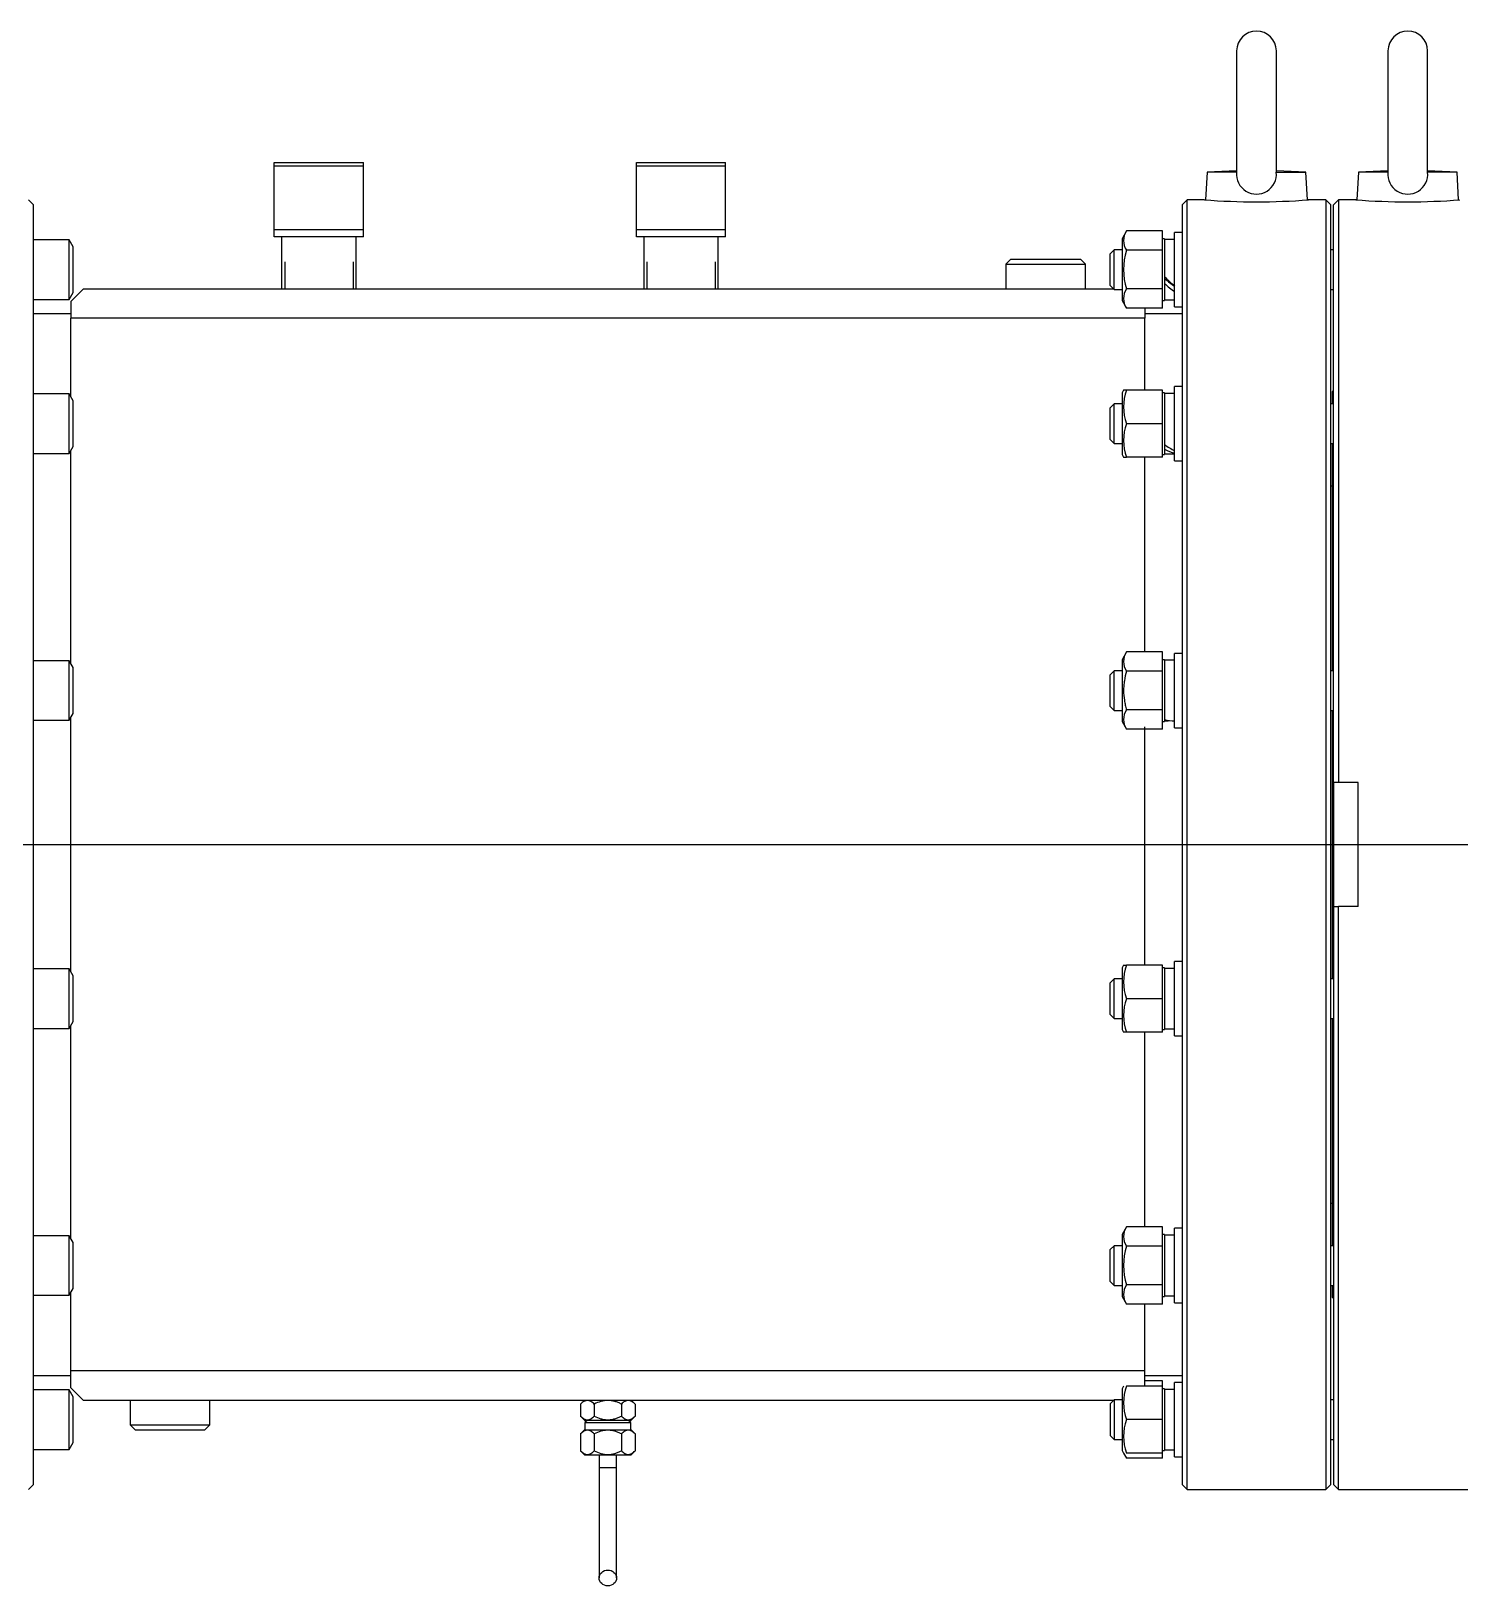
# Model space of a CAD drawing. Extents: x -681219 to -550379, y -242630 to -158199.
# Drawn here: x -619578 to -618831, y -178492 to -177680 of the extents above; entities that cross this region are included whole.
import ezdxf
from ezdxf.lldxf.tags import DXFTag

# ---------------------------------------------------------------- set-up
doc = ezdxf.new("R2010")
doc.units = 0
doc.header["$LTSCALE"] = 1000
for name, color, linetype in [('$TD_AUDIT_GENERATED_(5D6)', 7, 'CONTINUOUS'), ('16_GB93', 7, 'CONTINUOUS'), ('16_GB97.1', 7, 'CONTINUOUS'), ('AAO1618003', 7, 'CONTINUOUS'), ('DV1_默认层', 7, 'CONTINUOUS'), ('M16_GB1229', 7, 'CONTINUOUS'), ('M16×150_GB70.1_1', 7, 'CONTINUOUS'), ('M20_GB825', 7, 'CONTINUOUS'), ('MYPH00711321A_A', 7, 'CONTINUOUS'), ('MYPH00711502', 7, 'CONTINUOUS'), ('MYPH00711503', 7, 'CONTINUOUS'), ('MYPH00711775_A', 7, 'CONTINUOUS'), ('SJPS120×2_040201', 7, 'CONTINUOUS'), ('WZPL-303-PT100-M', 7, 'CONTINUOUS'), ('中段腔上筋', 7, 'CONTINUOUS'), ('中段腔下筋', 7, 'CONTINUOUS'), ('中段腔衬套', 7, 'CONTINUOUS'), ('中段腔铸件', 7, 'CONTINUOUS')]:
    doc.layers.add(name, color=color, linetype=linetype)
tags = doc.linetypes.add('CENTER2', pattern=[28.575, 19.05, -3.175, 3.175, -3.175]).pattern_tags.tags
tags[10:11] = [DXFTag(74, 4), DXFTag(75, 0), DXFTag(340, '0'), DXFTag(46, 0.0), DXFTag(50, 0.0), DXFTag(44, 0.0), DXFTag(45, 0.0)]
tags[8:9] = [DXFTag(74, 4), DXFTag(75, 0), DXFTag(340, '0'), DXFTag(46, 0.0), DXFTag(50, 0.0), DXFTag(44, 0.0), DXFTag(45, 0.0)]
tags[6:7] = [DXFTag(74, 4), DXFTag(75, 0), DXFTag(340, '0'), DXFTag(46, 0.0), DXFTag(50, 0.0), DXFTag(44, 0.0), DXFTag(45, 0.0)]
tags[4:5] = [DXFTag(74, 4), DXFTag(75, 0), DXFTag(340, '0'), DXFTag(46, 0.0), DXFTag(50, 0.0), DXFTag(44, 0.0), DXFTag(45, 0.0)]

msp = doc.modelspace()

# ---------------------------------------------------------------- linework, layer by layer
at = {"layer": '$TD_AUDIT_GENERATED_(5D6)', "color": 7, "linetype": 'Continuous'}
for p, q in [((-619287.1665, -178405.6484), (-619288.4625, -178406.9444)), ((-619288.4625, -178406.9444), (-619264.4865, -178406.9444)), ((-619288.4625, -178406.9444), (-619288.4625, -178410.8324)), ((-619264.4865, -178406.9444), (-619265.7825, -178405.6484)), ((-619264.4865, -178410.8324), (-619264.4865, -178406.9444)), ((-619288.6569, -178410.8324), (-619290.6911, -178412.8667)), ((-619290.6911, -178412.8667), (-619290.6911, -178421.7581)), ((-619288.6569, -178410.8324), (-619264.2921, -178410.8324)), ((-619283.5828, -178412.8667), (-619283.5828, -178421.7581)), ((-619269.3661, -178412.8667), (-619269.3661, -178421.7581)), ((-619262.2578, -178412.8667), (-619264.2921, -178410.8324)), ((-619262.2578, -178412.8667), (-619262.2578, -178421.7581)), ((-619290.6911, -178421.7581), (-619288.6569, -178423.7924)), ((-619288.6569, -178423.7924), (-619264.2921, -178423.7924)), ((-619281.0105, -178423.7924), (-619281.0105, -178430.6907)), ((-619271.9385, -178430.6907), (-619271.9385, -178423.7924)), ((-619264.2921, -178423.7924), (-619262.2578, -178421.7581)), ((-619281.0105, -178430.2886), (-619281.0105, -178488.1746)), ((-619271.9385, -178488.1746), (-619271.9385, -178430.2886))]:
    msp.add_line(p, q, dxfattribs=at)
msp.add_arc((-619276.4745, -178502.4571), 71.9096, 86.3834278, 93.6165722, dxfattribs=at)
msp.add_ellipse((-619276.4745, -178488.1746), major_axis=(4.536, 0), ratio=0.91378331, dxfattribs=at)
for points, knots in [([(-619283.5828, -178412.8667), (-619284.1382, -178412.3113), (-619284.7062, -178411.839), (-619285.5886, -178411.333), (-619285.8878, -178411.1984), (-619286.499, -178411.0132), (-619286.8138, -178410.9633), (-619287.7446, -178410.9594), (-619288.3546, -178411.1474), (-619289.5576, -178411.8292), (-619290.1327, -178412.3082), (-619290.6911, -178412.8667)], [0, 0, 0, 0, 0.25, 0.25, 0.375, 0.375, 0.5, 0.5, 0.75, 0.75, 1, 1, 1, 1]), ([(-619269.3661, -178412.8667), (-619269.9168, -178412.5914), (-619270.4787, -178412.3341), (-619271.6335, -178411.869), (-619272.2206, -178411.6637), (-619273.4094, -178411.325), (-619274.0125, -178411.1911), (-619275.2393, -178411.0089), (-619275.8667, -178410.9615), (-619277.104, -178410.9626), (-619277.7181, -178411.01), (-619278.9379, -178411.1916), (-619279.5462, -178411.3265), (-619281.3423, -178411.8396), (-619282.4797, -178412.3151), (-619283.5828, -178412.8667)], [0, 0, 0, 0, 0.125, 0.125, 0.25, 0.25, 0.375, 0.375, 0.5, 0.5, 0.625, 0.625, 0.75, 0.75, 1, 1, 1, 1]), ([(-619262.2578, -178412.8667), (-619262.8129, -178412.3116), (-619263.3805, -178411.8395), (-619264.2628, -178411.3334), (-619264.562, -178411.1987), (-619265.1733, -178411.0133), (-619265.4881, -178410.9634), (-619266.4191, -178410.9593), (-619267.0291, -178411.1472), (-619268.2325, -178411.8291), (-619268.8076, -178412.3081), (-619269.3661, -178412.8667)], [0, 0, 0, 0, 0.25, 0.25, 0.375, 0.375, 0.5, 0.5, 0.75, 0.75, 1, 1, 1, 1]), ([(-619290.6911, -178421.7581), (-619290.1361, -178422.3132), (-619289.5685, -178422.7853), (-619288.6863, -178423.2914), (-619288.3871, -178423.4261), (-619287.7758, -178423.6115), (-619287.461, -178423.6614), (-619286.5301, -178423.6656), (-619285.92, -178423.4777), (-619284.7168, -178422.7959), (-619284.1416, -178422.3169), (-619283.5828, -178421.7581)], [0, 0, 0, 0, 0.25, 0.25, 0.375, 0.375, 0.5, 0.5, 0.75, 0.75, 1, 1, 1, 1]), ([(-619283.5828, -178421.7581), (-619282.4797, -178422.3097), (-619281.3423, -178422.7853), (-619279.5462, -178423.2984), (-619278.9379, -178423.4333), (-619277.7181, -178423.6149), (-619277.104, -178423.6623), (-619275.8667, -178423.6634), (-619275.2393, -178423.6159), (-619274.0125, -178423.4337), (-619273.4094, -178423.2998), (-619272.2206, -178422.9611), (-619271.6335, -178422.7558), (-619270.4787, -178422.2907), (-619269.9168, -178422.0335), (-619269.3661, -178421.7581)], [0, 0, 0, 0, 0.25, 0.25, 0.375, 0.375, 0.5, 0.5, 0.625, 0.625, 0.75, 0.75, 0.875, 0.875, 1, 1, 1, 1]), ([(-619269.3661, -178421.7581), (-619268.8111, -178422.3132), (-619268.2434, -178422.7853), (-619267.3612, -178423.2914), (-619267.0619, -178423.4261), (-619266.4506, -178423.6115), (-619266.1358, -178423.6614), (-619265.2049, -178423.6655), (-619264.5948, -178423.4776), (-619263.3915, -178422.7957), (-619262.8164, -178422.3167), (-619262.2578, -178421.7581)], [0, 0, 0, 0, 0.25, 0.25, 0.375, 0.375, 0.5, 0.5, 0.75, 0.75, 1, 1, 1, 1])]:
    msp.add_open_spline(points, degree=3, knots=knots, dxfattribs=at)
at = {"layer": '16_GB93', "color": 7, "linetype": 'Continuous'}
for p, q in [((-618980.3385, -177788.7237), (-618985.6521, -177788.7237)), ((-618985.6521, -177820.3461), (-618980.3385, -177820.3461)), ((-618980.3385, -177869.2267), (-618985.6521, -177869.2267)), ((-618985.6521, -177900.8491), (-618980.3385, -177900.8491)), ((-618980.3385, -178008.6621), (-618985.6521, -178008.6621)), ((-618985.6521, -178040.2845), (-618984.8739, -178040.2845)), ((-618980.3385, -178169.6683), (-618985.6521, -178169.6683)), ((-618985.6521, -178201.2907), (-618980.3385, -178201.2907)), ((-618980.3385, -178309.1037), (-618985.6521, -178309.1037)), ((-618985.6521, -178340.7261), (-618980.3385, -178340.7261)), ((-618980.3385, -178389.6068), (-618985.6521, -178389.6068)), ((-618985.6521, -178421.2292), (-618980.3385, -178421.2292))]:
    msp.add_line(p, q, dxfattribs=at)
for centre, start, end in [((-618981.1166, -178024.4733), 253.3305416, 272.8209894), ((-618984.8739, -178024.4733), 267.1790106, 276.8230657)]:
    msp.add_arc(centre, 15.8112, start, end, dxfattribs=at)
for centre, major_axis, ratio, start_param, end_param in [((-618981.1166, -177804.5349), (-15.2724, 15.2724), 0.26794919, 1.54165878, 1.88183127), ((-618984.8739, -177804.5349), (10.1399, -10.1399), 0.26794919, 4.89999302, 5.42094808), ((-618984.8739, -177804.5349), (15.2724, -15.2724), 0.26794919, -1.35823249, -1.01806001), ((-618981.1166, -177885.0379), (13.6929, -13.6929), 0.57735027, 4.94505082, 5.28522331), ((-618984.8739, -177885.0379), (13.6929, -13.6929), 0.57735027, 5.1867522, 5.52692469)]:
    msp.add_ellipse(centre, major_axis=major_axis, ratio=ratio, start_param=start_param, end_param=end_param, dxfattribs=at)
at = {"layer": '16_GB97.1', "color": 7, "linetype": 'Continuous'}
for p, q in [((-618980.3385, -177823.9749), (-618980.3385, -177785.0949)), ((-618976.4505, -177785.0949), (-618980.3385, -177785.0949)), ((-618980.3385, -177823.9749), (-618976.4505, -177823.9749)), ((-618980.3385, -177904.4779), (-618980.3385, -177865.5979)), ((-618976.4505, -177865.5979), (-618980.3385, -177865.5979)), ((-618980.3385, -177904.4779), (-618976.4505, -177904.4779)), ((-618980.3385, -178043.9133), (-618980.3385, -178005.0333)), ((-618976.4505, -178005.0333), (-618980.3385, -178005.0333)), ((-618980.3385, -178043.9133), (-618976.4505, -178043.9133)), ((-618980.3385, -178204.9195), (-618980.3385, -178166.0395)), ((-618976.4505, -178166.0395), (-618980.3385, -178166.0395)), ((-618980.3385, -178204.9195), (-618976.4505, -178204.9195)), ((-618980.3385, -178344.3549), (-618980.3385, -178305.4749)), ((-618976.4505, -178305.4749), (-618980.3385, -178305.4749)), ((-618980.3385, -178344.3549), (-618976.4505, -178344.3549)), ((-618980.3385, -178424.858), (-618980.3385, -178385.978)), ((-618976.4505, -178385.978), (-618980.3385, -178385.978)), ((-618980.3385, -178424.858), (-618976.4505, -178424.858))]:
    msp.add_line(p, q, dxfattribs=at)
at = {"layer": 'AAO1618003', "color": 7, "linetype": 'Continuous'}
for p, q in [((-619557.8361, -178389.866), (-619576.4985, -178389.866)), ((-619557.8361, -178420.97), (-619557.8361, -178389.866)), ((-619555.7625, -178393.4575), (-619557.8361, -178389.866)), ((-619555.7625, -178417.3785), (-619555.7625, -178393.4575)), ((-619557.8361, -178420.97), (-619555.7625, -178417.3785)), ((-619576.4985, -178420.97), (-619557.8361, -178420.97))]:
    msp.add_line(p, q, dxfattribs=at)
at = {"layer": 'DV1_默认层', "color": 7, "linetype": 'CENTER2', "ltscale": 30}
msp.add_line((-623650.9859, -178104.9764), (-617783.6386, -178104.9764), dxfattribs=at)
at = {"layer": 'M16_GB1229', "color": 7, "linetype": 'Continuous'}
for p, q in [((-619005.4653, -177784.3322), (-619007.8137, -177788.3997)), ((-619007.8137, -177788.3997), (-619007.8137, -177820.6701)), ((-618986.6889, -177784.3321), (-619005.4652, -177784.3321)), ((-618986.6889, -177794.4337), (-618986.6889, -177784.3321)), ((-618985.6521, -177788.3997), (-618986.6889, -177788.3997)), ((-618985.6521, -177788.3997), (-618985.6521, -177820.6701)), ((-618986.6889, -177794.4337), (-619005.4652, -177794.4337)), ((-618986.6889, -177814.6365), (-618986.6889, -177794.4337)), ((-618986.6889, -177814.6365), (-619005.4649, -177814.6365)), ((-618986.6889, -177824.7376), (-618986.6889, -177814.6365)), ((-619007.8137, -177820.6701), (-619005.4653, -177824.7375)), ((-618986.6889, -177824.7376), (-619005.4652, -177824.7376)), ((-618986.6889, -177820.6701), (-618985.6521, -177820.6701)), ((-619007.0003, -177867.4939), (-619007.8137, -177868.9027)), ((-619007.8137, -177868.9027), (-619007.8137, -177901.1731)), ((-618986.6889, -177867.5417), (-619005.4652, -177867.5417)), ((-618986.6889, -177867.5414), (-619005.4649, -177867.5414)), ((-618986.6889, -177867.5417), (-618986.6889, -177867.5414)), ((-618986.6889, -177885.0382), (-618986.6889, -177867.5417)), ((-618985.6521, -177868.9027), (-618986.6889, -177868.9027)), ((-618985.6521, -177868.9027), (-618985.6521, -177901.1731)), ((-618986.6889, -177885.0382), (-619005.4652, -177885.0382)), ((-618986.6889, -177902.5344), (-618986.6889, -177885.0382)), ((-619007.8137, -177901.1731), (-619007.0003, -177902.582)), ((-618986.6889, -177902.5344), (-619005.4649, -177902.5344)), ((-618986.6889, -177901.1731), (-618985.6521, -177901.1731)), ((-619005.4649, -178004.2701), (-619007.8137, -178008.3381)), ((-619007.8137, -178008.3381), (-619007.8137, -178040.6085)), ((-618986.6889, -178004.2701), (-619005.4649, -178004.2701)), ((-618986.6889, -178014.3717), (-618986.6889, -178004.2701)), ((-618985.6521, -178008.3381), (-618986.6889, -178008.3381)), ((-618985.6521, -178008.3381), (-618985.6521, -178040.6085)), ((-618986.6889, -178014.3717), (-619005.4652, -178014.3717)), ((-618986.6889, -178034.575), (-618986.6889, -178014.3717)), ((-618986.6889, -178034.575), (-619005.4652, -178034.575)), ((-618986.6889, -178044.6766), (-618986.6889, -178034.575)), ((-619007.8137, -178040.6085), (-619005.4649, -178044.6766)), ((-618986.6889, -178040.6085), (-618985.6521, -178040.6085)), ((-618986.6889, -178044.6766), (-619005.4649, -178044.6766)), ((-619007.0003, -178167.9355), (-619007.8137, -178169.3443)), ((-619007.8137, -178169.3443), (-619007.8137, -178201.6147)), ((-618986.6889, -178167.983), (-619005.4649, -178167.983)), ((-618986.6889, -178185.4792), (-618986.6889, -178167.983)), ((-618985.6521, -178169.3443), (-618986.6889, -178169.3443)), ((-618985.6521, -178169.3443), (-618985.6521, -178201.6147)), ((-618986.6889, -178185.4792), (-619005.4652, -178185.4792)), ((-618986.6889, -178202.9758), (-618986.6889, -178185.4792)), ((-619007.8137, -178201.6147), (-619007.0003, -178203.0235)), ((-618986.6889, -178202.9758), (-619005.4652, -178202.9758)), ((-618986.6889, -178202.976), (-619005.4649, -178202.976)), ((-618986.6889, -178201.6147), (-618985.6521, -178201.6147)), ((-618986.6889, -178202.976), (-618986.6889, -178202.9758)), ((-619005.4653, -178304.7123), (-619007.8137, -178308.7797)), ((-619007.8137, -178308.7797), (-619007.8137, -178341.0501)), ((-618986.6889, -178304.7121), (-619005.4652, -178304.7121)), ((-618986.6889, -178314.8133), (-618986.6889, -178304.7121)), ((-618985.6521, -178308.7797), (-618986.6889, -178308.7797)), ((-618985.6521, -178308.7797), (-618985.6521, -178341.0501)), ((-618986.6889, -178314.8133), (-619005.4649, -178314.8133)), ((-618986.6889, -178335.0161), (-618986.6889, -178314.8133)), ((-618986.6889, -178335.0161), (-619005.4652, -178335.0161)), ((-618986.6889, -178345.1177), (-618986.6889, -178335.0161)), ((-619007.8137, -178341.0501), (-619005.4653, -178345.1176)), ((-618986.6889, -178341.0501), (-618985.6521, -178341.0501)), ((-618986.6889, -178345.1177), (-619005.4652, -178345.1177)), ((-618986.6889, -178385.2152), (-618995.8905, -178385.2152)), ((-618986.6889, -178387.922), (-618986.6889, -178385.2152)), ((-619007.028, -178387.922), (-619007.8137, -178389.2828)), ((-619007.8137, -178389.2828), (-619007.8137, -178421.5532)), ((-618986.6889, -178387.922), (-619005.4652, -178387.922)), ((-618986.6889, -178405.418), (-618986.6889, -178387.922)), ((-618985.6521, -178389.2828), (-618986.6889, -178389.2828)), ((-618985.6521, -178389.2828), (-618985.6521, -178421.5532)), ((-618986.6889, -178405.418), (-619005.4649, -178405.418)), ((-618986.6889, -178422.914), (-618986.6889, -178405.418)), ((-619007.8137, -178421.5532), (-619007.028, -178422.914)), ((-619007.028, -178422.914), (-619005.4653, -178425.6206)), ((-618986.6889, -178422.914), (-619005.4652, -178422.914)), ((-618986.6889, -178425.6208), (-619005.4652, -178425.6208)), ((-618986.6889, -178421.5532), (-618985.6521, -178421.5532)), ((-618986.6889, -178425.6208), (-618986.6889, -178422.914))]:
    msp.add_line(p, q, dxfattribs=at)
for centre, radius, start, end in [((-618997.9961, -177789.3829), 9.0166, 145.9324646, 214.0675354), ((-618973.327, -177804.5347), 33.6882, 162.5521485, 197.4493071), ((-618997.966, -177819.6872), 9.0413, 146.038412, 213.9586768), ((-619006.2429, -177909.7508), 42.2165, 88.9441009, 91.0652891), ((-618981.5964, -177876.2899), 25.4214, 159.8713641, 200.1286359), ((-618981.5395, -177893.786), 25.4747, 159.9164362, 200.0852445), ((-619006.2429, -177860.3251), 42.2165, 268.9347109, 271.0558991), ((-618997.9653, -178009.3211), 9.042, 146.0398024, 213.9572865), ((-618997.9652, -178039.6256), 9.042, 146.0428621, 213.9600491), ((-619006.2499, -178124.8835), 43.1066, 268.96602, 271.043406), ((-618981.5396, -178176.7315), 25.4747, 159.9146953, 200.083624), ((-618981.5964, -178194.2275), 25.4214, 159.8713641, 200.1286359), ((-619006.2499, -178246.0754), 43.1066, 88.956594, 91.03398), ((-618997.966, -178309.7625), 9.0413, 146.0414718, 213.9614395), ((-618973.3271, -178324.9151), 33.6881, 162.5506439, 197.4479005), ((-618997.9961, -178340.0669), 9.0166, 145.9324646, 214.0675354), ((-618981.5402, -178396.6696), 25.474, 159.916149, 200.0855317), ((-618981.5403, -178414.1663), 25.4739, 159.9144081, 200.0839112)]:
    msp.add_arc(centre, radius, start, end, dxfattribs=at)
msp.add_open_spline([(-619005.4652, -178014.3717), (-619005.9366, -178016.0046), (-619006.3292, -178017.659), (-619006.7401, -178020.1893), (-619006.8474, -178021.0429), (-619006.9916, -178022.7606), (-619007.0279, -178023.6168), (-619007.0282, -178026.1776), (-619006.8815, -178027.8741), (-619006.4735, -178030.405), (-619006.3064, -178031.2473), (-619005.9201, -178032.9244), (-619005.7024, -178033.7534), (-619005.4652, -178034.575)], degree=3, knots=[0, 0, 0, 0, 0.25, 0.25, 0.375, 0.375, 0.5, 0.5, 0.75, 0.75, 0.875, 0.875, 1, 1, 1, 1], dxfattribs=at)
at = {"layer": 'M16×150_GB70.1_1', "color": 7, "linetype": 'Continuous'}
for p, q in [((-619557.8361, -177788.9829), (-619576.4985, -177788.9829)), ((-619557.8361, -177820.0869), (-619557.8361, -177788.9829)), ((-619555.7625, -177792.5743), (-619557.8361, -177788.9829)), ((-619555.7625, -177816.4954), (-619555.7625, -177792.5743)), ((-619011.9609, -177794.1669), (-619014.0345, -177796.2405)), ((-619014.0345, -177812.8293), (-619014.0345, -177796.2405)), ((-619011.9609, -177814.9029), (-619011.9609, -177794.1669)), ((-619007.8137, -177794.1669), (-619011.9609, -177794.1669)), ((-618897.3945, -177794.1669), (-618898.6905, -177794.1669)), ((-619557.8361, -177820.0869), (-619555.7625, -177816.4954)), ((-619014.0345, -177812.8293), (-619011.9609, -177814.9029)), ((-619011.9609, -177814.9029), (-619007.8137, -177814.9029)), ((-618898.6905, -177814.9029), (-618897.3945, -177814.9029)), ((-619576.4985, -177820.0869), (-619557.8361, -177820.0869)), ((-619557.8361, -177869.4859), (-619576.4985, -177869.4859)), ((-619557.8361, -177900.5899), (-619557.8361, -177869.4859)), ((-619555.7625, -177873.0774), (-619557.8361, -177869.4859)), ((-619555.7625, -177896.9985), (-619555.7625, -177873.0774)), ((-619011.9609, -177874.6699), (-619014.0345, -177876.7435)), ((-619014.0345, -177893.3323), (-619014.0345, -177876.7435)), ((-619011.9609, -177895.4059), (-619011.9609, -177874.6699)), ((-619007.8137, -177874.6699), (-619011.9609, -177874.6699)), ((-618897.3945, -177874.6699), (-618898.6905, -177874.6699)), ((-619557.8361, -177900.5899), (-619555.7625, -177896.9985)), ((-619014.0345, -177893.3323), (-619011.9609, -177895.4059)), ((-619011.9609, -177895.4059), (-619007.8137, -177895.4059)), ((-618898.6905, -177895.4059), (-618897.3945, -177895.4059)), ((-619576.4985, -177900.5899), (-619557.8361, -177900.5899)), ((-619557.8361, -178008.9213), (-619576.4985, -178008.9213)), ((-619557.8361, -178040.0253), (-619557.8361, -178008.9213)), ((-619555.7625, -178012.5128), (-619557.8361, -178008.9213)), ((-619555.7625, -178036.4339), (-619555.7625, -178012.5128)), ((-619011.9609, -178014.1053), (-619014.0345, -178016.1789)), ((-619014.0345, -178032.7677), (-619014.0345, -178016.1789)), ((-619011.9609, -178034.8413), (-619011.9609, -178014.1053)), ((-619007.8137, -178014.1053), (-619011.9609, -178014.1053)), ((-618897.3945, -178014.1053), (-618898.6905, -178014.1053)), ((-619014.0345, -178032.7677), (-619011.9609, -178034.8413)), ((-619011.9609, -178034.8413), (-619007.8137, -178034.8413)), ((-618898.6905, -178034.8413), (-618897.3945, -178034.8413)), ((-619576.4985, -178040.0253), (-619557.8361, -178040.0253)), ((-619557.8361, -178040.0253), (-619555.7625, -178036.4339)), ((-619557.8361, -178169.9275), (-619576.4985, -178169.9275)), ((-619557.8361, -178201.0315), (-619557.8361, -178169.9275)), ((-619555.7625, -178173.519), (-619557.8361, -178169.9275)), ((-619555.7625, -178197.44), (-619555.7625, -178173.519)), ((-619011.9609, -178175.1115), (-619014.0345, -178177.1851)), ((-619014.0345, -178193.7739), (-619014.0345, -178177.1851)), ((-619011.9609, -178195.8475), (-619011.9609, -178175.1115)), ((-619007.8137, -178175.1115), (-619011.9609, -178175.1115)), ((-618897.3945, -178175.1115), (-618898.6905, -178175.1115)), ((-619557.8361, -178201.0315), (-619555.7625, -178197.44)), ((-619014.0345, -178193.7739), (-619011.9609, -178195.8475)), ((-619011.9609, -178195.8475), (-619007.8137, -178195.8475)), ((-618898.6905, -178195.8475), (-618897.3945, -178195.8475)), ((-619576.4985, -178201.0315), (-619557.8361, -178201.0315)), ((-619557.8361, -178309.3629), (-619576.4985, -178309.3629)), ((-619557.8361, -178340.4669), (-619557.8361, -178309.3629)), ((-619555.7625, -178312.9544), (-619557.8361, -178309.3629)), ((-619555.7625, -178336.8754), (-619555.7625, -178312.9544)), ((-619011.9609, -178314.5469), (-619014.0345, -178316.6205)), ((-619014.0345, -178333.2093), (-619014.0345, -178316.6205)), ((-619011.9609, -178335.2829), (-619011.9609, -178314.5469)), ((-619007.8137, -178314.5469), (-619011.9609, -178314.5469)), ((-618897.3945, -178314.5469), (-618898.6905, -178314.5469)), ((-619014.0345, -178333.2093), (-619011.9609, -178335.2829)), ((-619011.9609, -178335.2829), (-619007.8137, -178335.2829)), ((-618898.6905, -178335.2829), (-618897.3945, -178335.2829)), ((-619576.4985, -178340.4669), (-619557.8361, -178340.4669)), ((-619557.8361, -178340.4669), (-619555.7625, -178336.8754)), ((-619011.9609, -178395.05), (-619014.0345, -178397.1236)), ((-619014.0345, -178397.1236), (-619014.0345, -178413.7124)), ((-619011.9609, -178395.05), (-619011.9609, -178415.786)), ((-619007.8137, -178395.05), (-619011.9609, -178395.05)), ((-618897.3945, -178395.05), (-618898.6905, -178395.05)), ((-619014.0345, -178413.7124), (-619011.9609, -178415.786)), ((-619011.9609, -178415.786), (-619007.8137, -178415.786)), ((-618898.6905, -178415.786), (-618897.3945, -178415.786))]:
    msp.add_line(p, q, dxfattribs=at)
at = {"layer": 'M20_GB825', "color": 7, "linetype": 'Continuous'}
for p, q in [((-618947.9385, -177690.2564), (-618947.9385, -177754.1142)), ((-618927.2025, -177753.8145), (-618927.2025, -177690.2564)), ((-618868.8825, -177690.2564), (-618868.8825, -177754.1142)), ((-618848.1465, -177753.8145), (-618848.1465, -177690.2564)), ((-618963.4192, -177753.6308), (-618964.141, -177768.0671)), ((-618947.9385, -177752.9323), (-618963.4192, -177753.6308)), ((-618947.9338, -177753.6308), (-618963.4192, -177753.6308)), ((-618927.2071, -177753.6308), (-618911.7218, -177753.6308)), ((-618911.7218, -177753.6308), (-618927.2025, -177752.9323)), ((-618911, -177768.0665), (-618911.7218, -177753.6308)), ((-618884.3632, -177753.6308), (-618885.085, -177768.0665)), ((-618868.8825, -177752.9323), (-618884.3632, -177753.6308)), ((-618868.8778, -177753.6308), (-618884.3632, -177753.6308)), ((-618832.6658, -177753.6308), (-618848.1511, -177753.6308)), ((-618832.6658, -177753.6308), (-618848.1465, -177752.9323)), ((-618831.9439, -177768.0671), (-618832.6658, -177753.6308))]:
    msp.add_line(p, q, dxfattribs=at)
for centre, radius, start, end in [((-618937.5705, -177690.2564), 10.368, 0, 180), ((-618858.5145, -177690.2564), 10.368, 0, 180), ((-618937.5705, -177754.6587), 10.4142, 174.3354546, 5.6645454), ((-618858.5145, -177754.6587), 10.4142, 174.3354546, 5.6645454)]:
    msp.add_arc(centre, radius, start, end, dxfattribs=at)
at = {"layer": 'MYPH00711321A_A', "color": 7, "linetype": 'Continuous'}
for p, q in [((-619450.7865, -177748.5764), (-619404.1305, -177748.5764)), ((-619450.7865, -177750.5204), (-619450.7865, -177748.5764)), ((-619404.1305, -177750.5204), (-619450.7865, -177750.5204)), ((-619450.7865, -177783.5684), (-619450.7865, -177750.5204)), ((-619404.1305, -177750.5204), (-619404.1305, -177748.5764)), ((-619404.1305, -177783.5684), (-619404.1305, -177750.5204)), ((-619261.5705, -177748.5764), (-619214.9145, -177748.5764)), ((-619261.5705, -177750.5204), (-619261.5705, -177748.5764)), ((-619214.9145, -177750.5204), (-619261.5705, -177750.5204)), ((-619261.5705, -177783.5684), (-619261.5705, -177750.5204)), ((-619214.9145, -177750.5204), (-619214.9145, -177748.5764)), ((-619214.9145, -177783.5684), (-619214.9145, -177750.5204)), ((-619450.7865, -177783.5684), (-619404.1305, -177783.5684)), ((-619450.7865, -177787.4564), (-619450.7865, -177783.5684)), ((-619404.1305, -177787.4564), (-619404.1305, -177783.5684)), ((-619261.5705, -177783.5684), (-619214.9145, -177783.5684)), ((-619261.5705, -177787.4564), (-619261.5705, -177783.5684)), ((-619214.9145, -177787.4564), (-619214.9145, -177783.5684)), ((-619404.1305, -177787.4564), (-619450.7865, -177787.4564)), ((-619446.8985, -177787.4564), (-619446.8985, -177814.6724)), ((-619408.0185, -177814.6724), (-619408.0185, -177787.4564)), ((-619214.9145, -177787.4564), (-619261.5705, -177787.4564)), ((-619257.6825, -177787.4564), (-619257.6825, -177814.6724)), ((-619218.8025, -177814.6724), (-619218.8025, -177787.4564)), ((-619445.3083, -177800.4164), (-619445.3083, -177814.6724)), ((-619409.6087, -177800.4164), (-619409.6087, -177814.6724)), ((-619256.0923, -177800.4164), (-619256.0923, -177814.6724)), ((-619220.3927, -177800.4164), (-619220.3927, -177814.6724))]:
    msp.add_line(p, q, dxfattribs=at)
at = {"layer": 'MYPH00711502', "color": 7, "linetype": 'Continuous'}
for p, q in [((-618894.8025, -177768.0164), (-618897.3945, -177770.6084)), ((-618894.8025, -177768.0164), (-618894.8025, -178072.5764)), ((-618885.3938, -177768.0164), (-618894.8025, -177768.0164)), ((-618897.3945, -178072.5764), (-618897.3945, -177770.6084)), ((-618894.8025, -178072.5764), (-618897.3945, -178072.5764)), ((-618897.3945, -178072.5764), (-618897.3945, -178079.0564)), ((-618884.4345, -178072.5764), (-618894.8025, -178072.5764)), ((-618884.4345, -178137.3764), (-618884.4345, -178072.5764)), ((-618897.3945, -178079.0564), (-618897.3945, -178130.8964)), ((-618897.3945, -178130.8964), (-618897.3945, -178137.3764)), ((-618897.3945, -178137.3764), (-618894.8025, -178137.3764)), ((-618897.3945, -178137.3764), (-618897.3945, -178439.3444)), ((-618894.8025, -178441.9364), (-618894.8025, -178137.3764)), ((-618884.4345, -178137.3764), (-618894.8025, -178137.3764)), ((-618897.3945, -178439.3444), (-618894.8025, -178441.9364)), ((-618894.8025, -178441.9364), (-618822.2265, -178441.9364))]:
    msp.add_line(p, q, dxfattribs=at)
msp.add_arc((-618858.5145, -177432.1525), 336.9648, 265.3672841, 274.6327162, dxfattribs=at)
at = {"layer": 'MYPH00711503', "color": 7, "linetype": 'Continuous'}
for p, q in [((-618897.3945, -177867.8084), (-618898.0425, -177868.4564)), ((-618898.0425, -177868.4564), (-618898.0425, -177874.6699)), ((-618898.0425, -177895.4059), (-618898.0425, -178014.1053)), ((-618898.0425, -178034.8413), (-618898.0425, -178174.6948)), ((-618898.0425, -178195.8475), (-618898.0425, -178314.5469)), ((-618898.0425, -178335.2829), (-618898.0425, -178341.4964)), ((-618898.0425, -178341.4964), (-618897.3945, -178342.1444))]:
    msp.add_line(p, q, dxfattribs=at)
at = {"layer": 'MYPH00711775_A', "color": 7, "linetype": 'Continuous'}
for p, q in [((-618995.8905, -177829.9319), (-619557.0585, -177829.9319)), ((-619557.0585, -177870.8327), (-619557.0585, -177829.9319)), ((-618995.8905, -177867.5414), (-618995.8905, -177829.9319)), ((-619557.0585, -178010.2681), (-619557.0585, -177899.2431)), ((-618995.8905, -178004.2701), (-618995.8905, -177902.5344)), ((-619557.0585, -178171.2743), (-619557.0585, -178038.6785)), ((-618995.8905, -178167.983), (-618995.8905, -178043.6327)), ((-619557.0585, -178310.7097), (-619557.0585, -178199.6847)), ((-618995.8905, -178304.7121), (-618995.8905, -178202.976)), ((-619557.0585, -178380.0209), (-619557.0585, -178339.1201)), ((-618995.8905, -178380.0209), (-618995.8905, -178345.1177)), ((-618995.8905, -178380.0209), (-619557.0585, -178380.0209))]:
    msp.add_line(p, q, dxfattribs=at)
at = {"layer": 'SJPS120×2_040201', "color": 7, "linetype": 'Continuous'}
for p, q in [((-619065.8745, -177799.1204), (-619068.4665, -177801.7124)), ((-619065.8745, -177799.1204), (-619029.5865, -177799.1204)), ((-619026.9945, -177801.7124), (-619029.5865, -177799.1204)), ((-619068.4665, -177801.7124), (-619026.9945, -177801.7124)), ((-619068.4665, -177801.7124), (-619068.4665, -177814.6724)), ((-619026.9945, -177814.6724), (-619026.9945, -177801.7124)), ((-619525.9545, -178395.2804), (-619525.9545, -178408.2404)), ((-619484.4825, -178408.2404), (-619484.4825, -178395.2804)), ((-619525.9545, -178408.2404), (-619484.4825, -178408.2404)), ((-619525.9545, -178408.2404), (-619523.3625, -178410.8324)), ((-619487.0745, -178410.8324), (-619484.4825, -178408.2404)), ((-619523.3625, -178410.8324), (-619487.0745, -178410.8324))]:
    msp.add_line(p, q, dxfattribs=at)
at = {"layer": 'WZPL-303-PT100-M', "color": 7, "linetype": 'Continuous'}
for p, q in [((-619288.6569, -178395.2804), (-619290.6911, -178397.3147)), ((-619290.6911, -178397.3147), (-619290.6911, -178403.6141)), ((-619283.5828, -178397.3147), (-619283.5828, -178403.6141)), ((-619269.3661, -178397.3147), (-619269.3661, -178403.6141)), ((-619262.2578, -178397.3147), (-619264.2921, -178395.2804)), ((-619262.2578, -178397.3147), (-619262.2578, -178403.6141)), ((-619290.6911, -178403.6141), (-619288.6569, -178405.6484)), ((-619288.6569, -178405.6484), (-619264.2921, -178405.6484)), ((-619264.2921, -178405.6484), (-619262.2578, -178403.6141))]:
    msp.add_line(p, q, dxfattribs=at)
for points, knots in [([(-619283.5828, -178397.3147), (-619284.1382, -178396.7593), (-619284.7062, -178396.287), (-619285.5886, -178395.781), (-619285.8878, -178395.6464), (-619286.499, -178395.4612), (-619286.8138, -178395.4113), (-619287.7446, -178395.4074), (-619288.3546, -178395.5954), (-619289.5576, -178396.2772), (-619290.1327, -178396.7562), (-619290.6911, -178397.3147)], [0, 0, 0, 0, 0.25, 0.25, 0.375, 0.375, 0.5, 0.5, 0.75, 0.75, 1, 1, 1, 1]), ([(-619269.3661, -178397.3147), (-619269.9168, -178397.0394), (-619270.4787, -178396.7821), (-619271.6335, -178396.317), (-619272.2206, -178396.1117), (-619273.4094, -178395.773), (-619274.0125, -178395.6391), (-619275.2393, -178395.4569), (-619275.8667, -178395.4095), (-619277.104, -178395.4106), (-619277.7181, -178395.458), (-619278.9379, -178395.6396), (-619279.5462, -178395.7745), (-619281.3423, -178396.2876), (-619282.4797, -178396.7631), (-619283.5828, -178397.3147)], [0, 0, 0, 0, 0.125, 0.125, 0.25, 0.25, 0.375, 0.375, 0.5, 0.5, 0.625, 0.625, 0.75, 0.75, 1, 1, 1, 1]), ([(-619262.2578, -178397.3147), (-619262.8129, -178396.7596), (-619263.3805, -178396.2875), (-619264.2628, -178395.7814), (-619264.562, -178395.6467), (-619265.1733, -178395.4613), (-619265.4881, -178395.4114), (-619266.4191, -178395.4073), (-619267.0291, -178395.5952), (-619268.2325, -178396.2771), (-619268.8076, -178396.7561), (-619269.3661, -178397.3147)], [0, 0, 0, 0, 0.25, 0.25, 0.375, 0.375, 0.5, 0.5, 0.75, 0.75, 1, 1, 1, 1]), ([(-619290.6911, -178403.6141), (-619290.1361, -178404.1692), (-619289.5685, -178404.6413), (-619288.6863, -178405.1474), (-619288.3871, -178405.2821), (-619287.7758, -178405.4675), (-619287.461, -178405.5174), (-619286.5301, -178405.5216), (-619285.92, -178405.3337), (-619284.7168, -178404.6519), (-619284.1416, -178404.1729), (-619283.5828, -178403.6141)], [0, 0, 0, 0, 0.25, 0.25, 0.375, 0.375, 0.5, 0.5, 0.75, 0.75, 1, 1, 1, 1]), ([(-619283.5828, -178403.6141), (-619282.4797, -178404.1657), (-619281.3423, -178404.6413), (-619279.5462, -178405.1544), (-619278.9379, -178405.2893), (-619277.7181, -178405.4709), (-619277.104, -178405.5183), (-619275.8667, -178405.5194), (-619275.2393, -178405.4719), (-619274.0125, -178405.2897), (-619273.4094, -178405.1558), (-619272.2206, -178404.8171), (-619271.6335, -178404.6118), (-619270.4787, -178404.1467), (-619269.9168, -178403.8895), (-619269.3661, -178403.6141)], [0, 0, 0, 0, 0.25, 0.25, 0.375, 0.375, 0.5, 0.5, 0.625, 0.625, 0.75, 0.75, 0.875, 0.875, 1, 1, 1, 1]), ([(-619269.3661, -178403.6141), (-619268.8111, -178404.1692), (-619268.2434, -178404.6413), (-619267.3612, -178405.1474), (-619267.0619, -178405.2821), (-619266.4506, -178405.4675), (-619266.1358, -178405.5174), (-619265.2049, -178405.5215), (-619264.5948, -178405.3336), (-619263.3915, -178404.6517), (-619262.8164, -178404.1727), (-619262.2578, -178403.6141)], [0, 0, 0, 0, 0.25, 0.25, 0.375, 0.375, 0.5, 0.5, 0.75, 0.75, 1, 1, 1, 1])]:
    msp.add_open_spline(points, degree=3, knots=knots, dxfattribs=at)
at = {"layer": '中段腔上筋', "color": 7, "linetype": 'Continuous'}
for p, q in [((-619550.5785, -177814.6724), (-619557.0585, -177821.1524)), ((-619012.1913, -177814.6724), (-619550.5785, -177814.6724)), ((-619557.0585, -177821.1524), (-619557.0585, -177829.9319)), ((-618995.8905, -177824.7376), (-618995.8905, -177829.9319))]:
    msp.add_line(p, q, dxfattribs=at)
at = {"layer": '中段腔下筋', "color": 7, "linetype": 'Continuous'}
for p, q in [((-619557.0585, -178388.8004), (-619557.0585, -178380.0209)), ((-618995.8905, -178387.922), (-618995.8905, -178380.0209)), ((-619557.0585, -178388.8004), (-619550.5785, -178395.2804)), ((-619550.5785, -178395.2804), (-619012.1913, -178395.2804))]:
    msp.add_line(p, q, dxfattribs=at)
at = {"layer": '中段腔衬套', "color": 7, "linetype": 'Continuous'}
for p, q in [((-618898.0425, -177917.7044), (-618898.6905, -177917.6396)), ((-618898.6905, -178292.3132), (-618898.0425, -178292.2484))]:
    msp.add_line(p, q, dxfattribs=at)
at = {"layer": '中段腔铸件', "color": 7, "linetype": 'Continuous'}
for p, q in [((-619576.4985, -177770.6084), (-619579.0905, -177768.0164)), ((-618973.8585, -177768.0164), (-618976.4505, -177770.6084)), ((-618973.8585, -178441.9364), (-618973.8585, -177768.0164)), ((-618964.7865, -177768.0164), (-618973.8585, -177768.0164)), ((-618901.2825, -177768.0164), (-618910.6911, -177768.0164)), ((-618901.2825, -177768.0164), (-618901.2825, -178441.9364)), ((-618898.6905, -177770.6084), (-618901.2825, -177768.0164)), ((-619576.4985, -178439.3444), (-619576.4985, -177770.6084)), ((-618976.4505, -177770.6084), (-618976.4505, -178439.3444)), ((-618898.6905, -178439.3444), (-618898.6905, -177770.6084)), ((-619557.0585, -177827.6324), (-619576.4985, -177827.6324)), ((-619557.0585, -177870.8327), (-619557.0585, -177829.9319)), ((-618976.4505, -177827.6324), (-618995.8905, -177827.6324)), ((-618995.8905, -177867.5414), (-618995.8905, -177829.9319)), ((-619557.0585, -178010.2681), (-619557.0585, -177899.2431)), ((-618995.8905, -178004.2701), (-618995.8905, -177902.5344)), ((-619557.0585, -178171.2743), (-619557.0585, -178038.6785)), ((-618995.8905, -178167.983), (-618995.8905, -178043.4505)), ((-619557.0585, -178310.7097), (-619557.0585, -178199.6847)), ((-618995.8905, -178304.7121), (-618995.8905, -178202.976)), ((-619557.0585, -178380.0209), (-619557.0585, -178339.1201)), ((-618995.8905, -178380.0209), (-618995.8905, -178345.1177)), ((-619576.4985, -178382.3204), (-619557.0585, -178382.3204)), ((-618995.8905, -178382.3204), (-618976.4505, -178382.3204)), ((-619579.0905, -178441.9364), (-619576.4985, -178439.3444)), ((-618976.4505, -178439.3444), (-618973.8585, -178441.9364)), ((-618973.8585, -178441.9364), (-618901.2825, -178441.9364)), ((-618901.2825, -178441.9364), (-618898.6905, -178439.3444))]:
    msp.add_line(p, q, dxfattribs=at)
msp.add_arc((-618937.5705, -177432.1525), 336.9648, 265.3672838, 274.6327159, dxfattribs=at)

doc.saveas('drawing.dxf')
